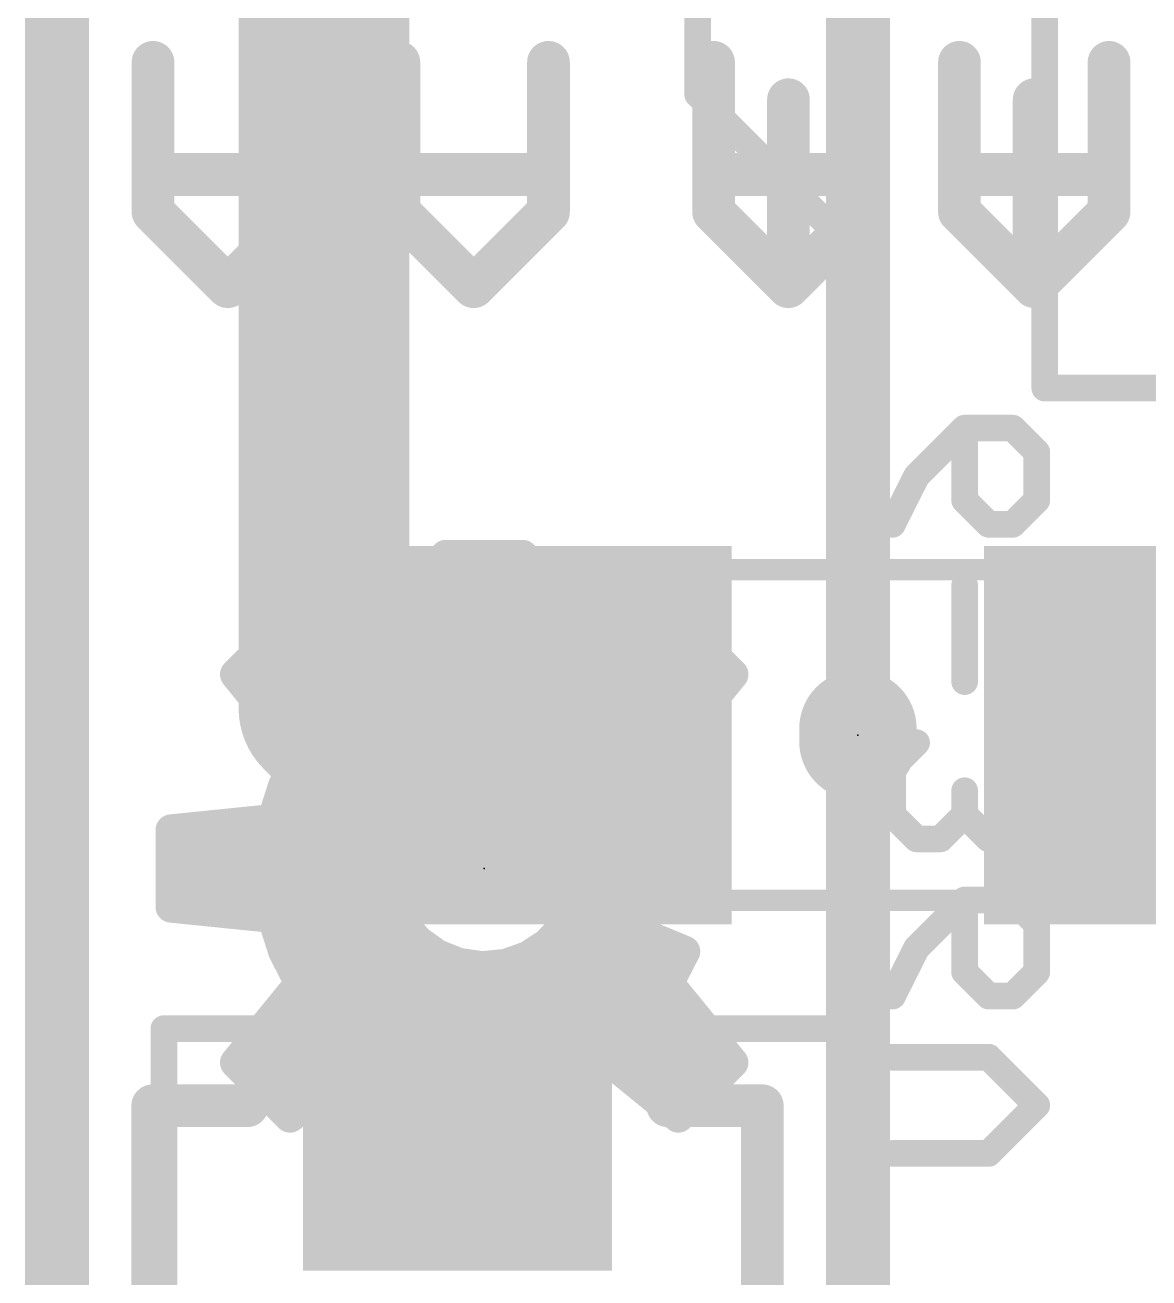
# Model space of a CAD drawing. Extents: x -9 to 98, y -21 to 39.
# Drawn here: x -0.15 to 5.19, y 24.34 to 30.3 of the extents above; entities that cross this region are included whole.
import ezdxf

# ---------------------------------------------------------------- set-up
doc = ezdxf.new("R2010")
doc.units = 0
for name, color, linetype in [('1', 12, 'CONTINUOUS'), ('16', 132, 'CONTINUOUS'), ('20', 31, 'CONTINUOUS'), ('21', 41, 'CONTINUOUS'), ('22', 40, 'CONTINUOUS'), ('23', 53, 'CONTINUOUS'), ('24', 53, 'CONTINUOUS'), ('51', 53, 'CONTINUOUS')]:
    doc.layers.add(name, color=color, linetype=linetype)

# ---------------------------------------------------------------- blocks, each defined once
blk = doc.blocks.new('RECT')
blk.add_solid([(-0.5, -0.5), (0.5, -0.5), (-0.5, 0.5), (0.5, 0.5)])

msp = doc.modelspace()

# ---------------------------------------------------------------- linework, layer by layer
at = {"layer": '1'}
for points, const_width in [([(3.048, 29.972), (3.048, 33.02)], 0.127), ([(4.699, 33.02), (4.699, 28.575)], 0.127), ([(1.27, 31.75), (1.27, 27.051)], 0.8128), ([(3.81, 29.21), (3.048, 29.972)], 0.127), ([(3.81, 25.654), (3.81, 29.21)], 0.127), ([(4.699, 28.575), (10.033, 28.575)], 0.127), ([(1.27, 27.051), (1.397, 26.924)], 0.8128), ([(1.397, 26.924), (2.41, 26.924)], 0.8128), ([(3.683, 25.527), (3.81, 25.654)], 0.127), ([(0.508, 22.733), (0.508, 25.527)], 0.127), ([(0.508, 25.527), (3.683, 25.527)], 0.127)]:
    msp.add_lwpolyline(points, dxfattribs=dict(at, const_width=const_width))
for points, const_width in [([(3.0705, 29.9945, 1), (3.0255, 29.9495)], 0.0635), ([(3.0162, 29.972, 1), (3.0798, 29.972)], 0.0635), ([(3.8418, 29.21, 1), (3.7782, 29.21)], 0.0635), ([(3.7875, 29.1875, 1), (3.8325, 29.2325)], 0.0635), ([(4.699, 28.6068, 1), (4.699, 28.5433)], 0.0635), ([(4.6673, 28.575, 1), (4.7307, 28.575)], 0.0635), ([(1.4137, 27.1947, 1), (1.1263, 26.9073)], 0.4064), ([(1.397, 27.1272, 1), (1.397, 26.7208)], 0.4064), ([(2.41, 26.7208, 1), (2.41, 27.1272)], 0.4064), ([(1.0668, 27.051, 1), (1.4732, 27.051)], 0.4064), ([(1.2533, 26.7803, 1), (1.5407, 27.0677)], 0.4064), ([(3.8325, 25.6315, 1), (3.7875, 25.6765)], 0.0635), ([(3.7782, 25.654, 1), (3.8418, 25.654)], 0.0635), ([(0.508, 25.5587, 1), (0.508, 25.4953)], 0.0635), ([(0.5397, 25.527, 1), (0.4763, 25.527)], 0.0635), ([(3.6605, 25.5495, 1), (3.7055, 25.5045)], 0.0635), ([(3.683, 25.4953, 1), (3.683, 25.5587)], 0.0635)]:
    msp.add_lwpolyline(points, format="xyb", dxfattribs=dict(at, const_width=const_width))
at = {"layer": '16', "const_width": 0.3048}
for points in [[(0, 13.97), (0, 33.02)], [(3.81, 33.02), (3.81, 20.32)]]:
    msp.add_lwpolyline(points, dxfattribs=at)
at = {"layer": '20', "const_width": 0.2032}
msp.add_lwpolyline([(0, 33.02), (0, 7.62)], dxfattribs=at)
at = {"layer": '21'}
for points, const_width in [([(0.4562, 30.1253), (0.4562, 29.4135)], 0.2032), ([(1.168, 29.4135), (1.168, 30.1253)], 0.2032), ([(3.1232, 30.1253), (3.1232, 29.4135)], 0.2032), ([(3.835, 29.4135), (3.835, 30.1253)], 0.2032), ([(4.6485, 29.9474), (4.6485, 29.2355)], 0.2032), ([(1.6256, 29.5915), (2.3374, 29.5915)], 0.2032), ([(4.2926, 29.5915), (5.0044, 29.5915)], 0.2032), ([(0.4562, 29.4135), (0.8121, 29.0576)], 0.2032), ([(0.8121, 29.0576), (1.168, 29.4135)], 0.2032), ([(3.1232, 29.4135), (3.4791, 29.0576)], 0.2032), ([(3.4791, 29.0576), (3.835, 29.4135)], 0.2032), ([(3.81, 26.8935), (3.81, 26.9545)], 0.5588), ([(0.455, 20.56), (0.455, 25.16)], 0.2032), ([(0.455, 25.16), (0.905, 25.16)], 0.2032), ([(2.905, 25.16), (3.355, 25.16)], 0.2032), ([(3.355, 25.16), (3.355, 20.56)], 0.2032)]:
    msp.add_lwpolyline(points, dxfattribs=dict(at, const_width=const_width))
for points, const_width in [([(0.507, 30.1253, 1), (0.4054, 30.1253)], 0.1016), ([(1.2188, 30.1253, 1), (1.1172, 30.1253)], 0.1016), ([(3.174, 30.1253, 1), (3.0724, 30.1253)], 0.1016), ([(3.8858, 30.1253, 1), (3.7842, 30.1253)], 0.1016), ([(4.6993, 29.9474, 1), (4.5977, 29.9474)], 0.1016), ([(1.6256, 29.6423, 1), (1.6256, 29.5407)], 0.1016), ([(2.3374, 29.5407, 1), (2.3374, 29.6423)], 0.1016), ([(4.2926, 29.6423, 1), (4.2926, 29.5407)], 0.1016), ([(5.0044, 29.5407, 1), (5.0044, 29.6423)], 0.1016), ([(0.4921, 29.4494, 1), (0.4203, 29.3776)], 0.1016), ([(1.2039, 29.3776, 1), (1.1321, 29.4494)], 0.1016), ([(3.1591, 29.4494, 1), (3.0873, 29.3776)], 0.1016), ([(3.8709, 29.3776, 1), (3.7991, 29.4494)], 0.1016), ([(0.4054, 29.4135, 1), (0.507, 29.4135)], 0.1016), ([(1.1172, 29.4135, 1), (1.2188, 29.4135)], 0.1016), ([(3.0724, 29.4135, 1), (3.174, 29.4135)], 0.1016), ([(3.7842, 29.4135, 1), (3.8858, 29.4135)], 0.1016), ([(4.5977, 29.2355, 1), (4.6993, 29.2355)], 0.1016), ([(0.7762, 29.0935, 1), (0.848, 29.0217)], 0.1016), ([(0.7762, 29.0217, 1), (0.848, 29.0935)], 0.1016), ([(3.4432, 29.0935, 1), (3.515, 29.0217)], 0.1016), ([(3.4432, 29.0217, 1), (3.515, 29.0935)], 0.1016), ([(3.9497, 26.9545, 1), (3.6703, 26.9545)], 0.2794), ([(3.6703, 26.8935, 1), (3.9497, 26.8935)], 0.2794), ([(0.5058, 25.16, 1), (0.4042, 25.16)], 0.1016), ([(0.455, 25.2108, 1), (0.455, 25.1092)], 0.1016), ([(0.905, 25.1092, 1), (0.905, 25.2108)], 0.1016), ([(2.905, 25.2108, 1), (2.905, 25.1092)], 0.1016), ([(3.4058, 25.16, 1), (3.3042, 25.16)], 0.1016), ([(3.355, 25.1092, 1), (3.355, 25.2108)], 0.1016)]:
    msp.add_lwpolyline(points, format="xyb", dxfattribs=dict(at, const_width=const_width))
at = {"layer": '22'}
for points, const_width in [([(1.626, 29.4135), (1.626, 30.1253)], 0.2032), ([(2.3378, 30.1253), (2.3378, 29.4135)], 0.2032), ([(4.293, 29.4135), (4.293, 30.1253)], 0.2032), ([(5.0048, 30.1253), (5.0048, 29.4135)], 0.2032), ([(3.4795, 29.9474), (3.4795, 29.2355)], 0.2032), ([(1.1684, 29.5915), (0.4566, 29.5915)], 0.2032), ([(3.8354, 29.5915), (3.1236, 29.5915)], 0.2032), ([(1.9819, 29.0576), (1.626, 29.4135)], 0.2032), ([(2.3378, 29.4135), (1.9819, 29.0576)], 0.2032), ([(4.6489, 29.0576), (4.293, 29.4135)], 0.2032), ([(5.0048, 29.4135), (4.6489, 29.0576)], 0.2032), ([(4.0889, 28.1557), (4.3177, 28.3845)], 0.127), ([(4.3177, 28.3845), (4.5465, 28.3845)], 0.127), ([(4.3177, 28.0413), (4.3177, 28.3845)], 0.127), ([(4.5465, 28.3845), (4.6609, 28.2701)], 0.127), ([(4.6609, 28.2701), (4.6609, 28.0413)], 0.127), ([(3.9745, 27.9269), (4.0889, 28.1557)], 0.127), ([(4.4321, 27.9269), (4.3177, 28.0413)], 0.127), ([(4.6609, 28.0413), (4.5465, 27.9269)], 0.127), ([(4.5465, 27.9269), (4.4321, 27.9269)], 0.127), ([(1.8, 27.2939), (1.8492, 27.7778)], 0.15), ([(1.8492, 27.7778), (2.2148, 27.7778)], 0.15), ([(2.2148, 27.7778), (2.264, 27.2939)], 0.15), ([(1.8464, 27.75), (2.2176, 27.75)], 0.15), ([(1.8311, 27.6), (2.2329, 27.6)], 0.15), ([(4.3177, 27.6361), (4.3177, 27.1785)], 0.127), ([(0.85, 27.2125), (1.1085, 27.471)], 0.15), ([(1.1085, 27.471), (1.4855, 27.1636)], 0.15), ([(2.5785, 27.1636), (2.9555, 27.471)], 0.15), ([(2.9555, 27.471), (3.214, 27.2125)], 0.15), ([(1.0875, 27.45), (1.1343, 27.45)], 0.15), ([(1.8159, 27.45), (2.2481, 27.45)], 0.15), ([(2.9297, 27.45), (2.9765, 27.45)], 0.15), ([(0.9375, 27.3), (1.3182, 27.3)], 0.15), ([(1.6373, 27.2418), (1.8, 27.2939)], 0.15), ([(1.8006, 27.3), (2.2634, 27.3)], 0.15), ([(2.264, 27.2939), (2.4267, 27.2418)], 0.15), ([(2.7458, 27.3), (3.1265, 27.3)], 0.15), ([(1.4855, 27.1636), (1.6373, 27.2418)], 0.15), ([(2.4267, 27.2418), (2.5785, 27.1636)], 0.15), ([(1.1574, 26.8355), (0.85, 27.2125)], 0.15), ([(3.214, 27.2125), (2.9066, 26.8355)], 0.15), ([(0.901, 27.15), (3.163, 27.15)], 0.15), ([(1.0233, 27), (3.0407, 27)], 0.15), ([(4.0889, 26.8877), (3.9745, 26.7733)], 0.127), ([(4.6609, 26.7733), (4.5465, 26.8877)], 0.127), ([(1.0792, 26.6837), (1.1574, 26.8355)], 0.15), ([(1.1456, 26.85), (2.9184, 26.85)], 0.15), ([(2.9066, 26.8355), (2.9848, 26.6837)], 0.15), ([(2.032, 26.7578), (1.9206, 26.7443)], 0.15), ([(2.1414, 26.7449), (2.032, 26.7578)], 0.15), ([(3.9745, 26.7733), (3.9745, 26.5445)], 0.127), ([(4.6609, 26.5445), (4.6609, 26.7733)], 0.127), ([(1.0876, 26.7), (1.8086, 26.7)], 0.15), ([(1.8156, 26.7048), (1.723, 26.6414)], 0.15), ([(1.9206, 26.7443), (1.8156, 26.7048)], 0.15), ([(2.2448, 26.7067), (2.1414, 26.7449)], 0.15), ([(2.3365, 26.6455), (2.2448, 26.7067)], 0.15), ([(2.2549, 26.7), (2.9764, 26.7)], 0.15), ([(1.0271, 26.521), (1.0792, 26.6837)], 0.15), ([(1.723, 26.6414), (1.6481, 26.5579)], 0.15), ([(2.4113, 26.5646), (2.3365, 26.6455)], 0.15), ([(2.9848, 26.6837), (2.4651, 26.4684)], 0.15), ([(4.3177, 26.5445), (4.3177, 26.6589)], 0.127), ([(0.5432, 26.4718), (1.0271, 26.521)], 0.15), ([(1.0364, 26.55), (1.6439, 26.55)], 0.15), ([(1.6481, 26.5579), (1.5952, 26.4589)], 0.15), ([(2.4651, 26.4684), (2.4113, 26.5646)], 0.15), ([(2.4194, 26.55), (2.6621, 26.55)], 0.15), ([(3.9745, 26.5445), (4.0889, 26.4301)], 0.127), ([(4.2033, 26.4301), (4.3177, 26.5445)], 0.127), ([(4.3177, 26.5445), (4.4321, 26.4301)], 0.127), ([(4.5465, 26.4301), (4.6609, 26.5445)], 0.127), ([(0.5432, 26.1062), (0.5432, 26.4718)], 0.15), ([(1.5952, 26.4589), (1.5674, 26.3502)], 0.15), ([(0.5432, 26.4), (1.5801, 26.4)], 0.15), ([(4.0889, 26.4301), (4.2033, 26.4301)], 0.127), ([(4.4321, 26.4301), (4.5465, 26.4301)], 0.127), ([(1.5674, 26.3502), (1.5662, 26.238)], 0.15), ([(0.5432, 26.25), (1.5663, 26.25)], 0.15), ([(1.5662, 26.238), (1.5916, 26.1288)], 0.15), ([(1.0271, 26.057), (0.5432, 26.1062)], 0.15), ([(0.6042, 26.1), (1.6062, 26.1)], 0.15), ([(1.5916, 26.1288), (1.6424, 26.0287)], 0.15), ([(2.41, 26.0118), (2.4651, 26.1096)], 0.15), ([(2.4597, 26.1), (2.4883, 26.1)], 0.15), ([(2.4651, 26.1096), (2.9848, 25.8943)], 0.15), ([(4.0889, 25.9105), (4.3177, 26.1393)], 0.127), ([(4.3177, 26.1393), (4.5465, 26.1393)], 0.127), ([(4.3177, 25.7961), (4.3177, 26.1393)], 0.127), ([(4.5465, 26.1393), (4.6609, 26.0249)], 0.127), ([(1.0792, 25.8943), (1.0271, 26.057)], 0.15), ([(1.6424, 26.0287), (1.7154, 25.9435)], 0.15), ([(2.3333, 25.93), (2.41, 26.0118)], 0.15), ([(4.6609, 26.0249), (4.6609, 25.7961)], 0.127), ([(1.0614, 25.95), (1.7099, 25.95)], 0.15), ([(1.7154, 25.9435), (1.8066, 25.8782)], 0.15), ([(2.2393, 25.8687), (2.3333, 25.93)], 0.15), ([(2.3521, 25.95), (2.8503, 25.95)], 0.15), ([(1.1574, 25.7425), (1.0792, 25.8943)], 0.15), ([(1.8066, 25.8782), (1.9107, 25.8363)], 0.15), ([(2.1335, 25.8315), (2.2393, 25.8687)], 0.15), ([(2.9848, 25.8943), (2.9066, 25.7425)], 0.15), ([(3.9745, 25.6817), (4.0889, 25.9105)], 0.127), ([(1.9107, 25.8363), (2.0218, 25.8205)], 0.15), ([(2.0218, 25.8205), (2.1335, 25.8315)], 0.15), ([(0.85, 25.3655), (1.1574, 25.7425)], 0.15), ([(1.1278, 25.8), (2.9362, 25.8)], 0.15), ([(2.9066, 25.7425), (3.214, 25.3655)], 0.15), ([(4.4321, 25.6817), (4.3177, 25.7961)], 0.127), ([(4.6609, 25.7961), (4.5465, 25.6817)], 0.127), ([(1.082, 25.65), (2.982, 25.65)], 0.15), ([(4.5465, 25.6817), (4.4321, 25.6817)], 0.127), ([(0.9597, 25.5), (3.1043, 25.5)], 0.15), ([(1.4855, 25.4144), (1.1085, 25.107)], 0.15), ([(1.6373, 25.3362), (1.4855, 25.4144)], 0.15), ([(2.5785, 25.4144), (2.4267, 25.3362)], 0.15), ([(2.9555, 25.107), (2.5785, 25.4144)], 0.15), ([(1.1085, 25.107), (0.85, 25.3655)], 0.15), ([(0.8655, 25.35), (1.4065, 25.35)], 0.15), ([(1.6105, 25.35), (2.4535, 25.35)], 0.15), ([(1.8, 25.2841), (1.6373, 25.3362)], 0.15), ([(2.4267, 25.3362), (2.264, 25.2841)], 0.15), ([(2.6575, 25.35), (3.1985, 25.35)], 0.15), ([(3.214, 25.3655), (2.9555, 25.107)], 0.15), ([(3.9745, 25.3908), (4.4321, 25.3908)], 0.127), ([(4.4321, 25.3908), (4.6609, 25.162)], 0.127), ([(1.8492, 24.8002), (1.8, 25.2841)], 0.15), ([(2.264, 25.2841), (2.2148, 24.8002)], 0.15), ([(1.0155, 25.2), (1.2226, 25.2)], 0.15), ([(1.8086, 25.2), (2.2555, 25.2)], 0.15), ([(2.8414, 25.2), (3.0485, 25.2)], 0.15), ([(4.6609, 25.162), (4.4321, 24.9332)], 0.127), ([(1.8238, 25.05), (2.2402, 25.05)], 0.15), ([(4.4321, 24.9332), (3.9745, 24.9332)], 0.127), ([(1.8391, 24.9), (2.225, 24.9)], 0.15), ([(2.2148, 24.8002), (1.8492, 24.8002)], 0.15)]:
    msp.add_lwpolyline(points, dxfattribs=dict(at, const_width=const_width))
for points, const_width in [([(1.6768, 30.1253, 1), (1.5752, 30.1253)], 0.1016), ([(2.3886, 30.1253, 1), (2.287, 30.1253)], 0.1016), ([(4.3438, 30.1253, 1), (4.2422, 30.1253)], 0.1016), ([(5.0556, 30.1253, 1), (4.954, 30.1253)], 0.1016), ([(3.5303, 29.9474, 1), (3.4287, 29.9474)], 0.1016), ([(0.4566, 29.6423, 1), (0.4566, 29.5407)], 0.1016), ([(1.1684, 29.5407, 1), (1.1684, 29.6423)], 0.1016), ([(3.1236, 29.6423, 1), (3.1236, 29.5407)], 0.1016), ([(3.8354, 29.5407, 1), (3.8354, 29.6423)], 0.1016), ([(1.6619, 29.4494, 1), (1.5901, 29.3776)], 0.1016), ([(2.3737, 29.3776, 1), (2.3019, 29.4494)], 0.1016), ([(4.3289, 29.4494, 1), (4.2571, 29.3776)], 0.1016), ([(5.0407, 29.3776, 1), (4.9689, 29.4494)], 0.1016), ([(1.5752, 29.4135, 1), (1.6768, 29.4135)], 0.1016), ([(2.287, 29.4135, 1), (2.3886, 29.4135)], 0.1016), ([(4.2422, 29.4135, 1), (4.3438, 29.4135)], 0.1016), ([(4.954, 29.4135, 1), (5.0556, 29.4135)], 0.1016), ([(3.4287, 29.2355, 1), (3.5303, 29.2355)], 0.1016), ([(1.946, 29.0935, 1), (2.0178, 29.0217)], 0.1016), ([(1.946, 29.0217, 1), (2.0178, 29.0935)], 0.1016), ([(4.613, 29.0935, 1), (4.6848, 29.0217)], 0.1016), ([(4.613, 29.0217, 1), (4.6848, 29.0935)], 0.1016), ([(4.3177, 28.4163, 1), (4.3177, 28.3528)], 0.0635), ([(4.3495, 28.3845, 1), (4.286, 28.3845)], 0.0635), ([(4.3402, 28.362, 1), (4.2953, 28.407)], 0.0635), ([(4.569, 28.407, 1), (4.5241, 28.362)], 0.0635), ([(4.5465, 28.3528, 1), (4.5465, 28.4163)], 0.0635), ([(4.6926, 28.2701, 1), (4.6292, 28.2701)], 0.0635), ([(4.6384, 28.2477, 1), (4.6834, 28.2926)], 0.0635), ([(4.0665, 28.1782, 1), (4.1114, 28.1333)], 0.0635), ([(4.1173, 28.1415, 1), (4.0605, 28.1699)], 0.0635), ([(4.3402, 28.0638, 1), (4.2953, 28.0189)], 0.0635), ([(4.6834, 28.0189, 1), (4.6384, 28.0638)], 0.0635), ([(4.286, 28.0413, 1), (4.3495, 28.0413)], 0.0635), ([(4.6292, 28.0413, 1), (4.6926, 28.0413)], 0.0635), ([(3.9461, 27.9411, 1), (4.0029, 27.9127)], 0.0635), ([(4.4321, 27.9587, 1), (4.4321, 27.8952)], 0.0635), ([(4.4097, 27.9045, 1), (4.4546, 27.9494)], 0.0635), ([(4.5241, 27.9494, 1), (4.569, 27.9045)], 0.0635), ([(4.5465, 27.8952, 1), (4.5465, 27.9587)], 0.0635), ([(1.8492, 27.8153, 1), (1.8492, 27.7403)], 0.075), ([(1.8865, 27.774, 1), (1.8119, 27.7816)], 0.075), ([(2.2521, 27.7816, 1), (2.1775, 27.774)], 0.075), ([(2.2148, 27.7403, 1), (2.2148, 27.8153)], 0.075), ([(1.8464, 27.7875, 1), (1.8464, 27.7125)], 0.075), ([(2.2176, 27.7125, 1), (2.2176, 27.7875)], 0.075), ([(1.8311, 27.6375, 1), (1.8311, 27.5625)], 0.075), ([(2.2329, 27.5625, 1), (2.2329, 27.6375)], 0.075), ([(4.3495, 27.6361, 1), (4.286, 27.6361)], 0.0635), ([(1.1322, 27.5001, 1), (1.0848, 27.4419)], 0.075), ([(1.135, 27.4445, 1), (1.082, 27.4975)], 0.075), ([(2.982, 27.4975, 1), (2.929, 27.4445)], 0.075), ([(2.9792, 27.4419, 1), (2.9318, 27.5001)], 0.075), ([(1.0875, 27.4875, 1), (1.0875, 27.4125)], 0.075), ([(1.1343, 27.4125, 1), (1.1343, 27.4875)], 0.075), ([(1.8159, 27.4875, 1), (1.8159, 27.4125)], 0.075), ([(2.2481, 27.4125, 1), (2.2481, 27.4875)], 0.075), ([(2.9297, 27.4875, 1), (2.9297, 27.4125)], 0.075), ([(2.9765, 27.4125, 1), (2.9765, 27.4875)], 0.075), ([(0.9375, 27.3375, 1), (0.9375, 27.2625)], 0.075), ([(1.3182, 27.2625, 1), (1.3182, 27.3375)], 0.075), ([(1.8006, 27.3375, 1), (1.8006, 27.2625)], 0.075), ([(1.8114, 27.2582, 1), (1.7886, 27.3296)], 0.075), ([(2.2754, 27.3296, 1), (2.2526, 27.2582)], 0.075), ([(2.2634, 27.2625, 1), (2.2634, 27.3375)], 0.075), ([(2.7458, 27.3375, 1), (2.7458, 27.2625)], 0.075), ([(3.1265, 27.2625, 1), (3.1265, 27.3375)], 0.075), ([(1.6259, 27.2775, 1), (1.6488, 27.2061)], 0.075), ([(1.6545, 27.2085, 1), (1.6202, 27.2752)], 0.075), ([(1.7627, 27.2977, 1), (1.8373, 27.2901)], 0.075), ([(2.2267, 27.2901, 1), (2.3013, 27.2977)], 0.075), ([(2.4438, 27.2752, 1), (2.4095, 27.2085)], 0.075), ([(2.4152, 27.2061, 1), (2.4381, 27.2775)], 0.075), ([(0.8791, 27.2362, 1), (0.8209, 27.1888)], 0.075), ([(0.8235, 27.239, 1), (0.8765, 27.186)], 0.075), ([(3.2431, 27.1888, 1), (3.1849, 27.2362)], 0.075), ([(3.1875, 27.186, 1), (3.2405, 27.239)], 0.075), ([(0.901, 27.1875, 1), (0.901, 27.1125)], 0.075), ([(1.4683, 27.1969, 1), (1.5027, 27.1303)], 0.075), ([(1.4618, 27.1345, 1), (1.5092, 27.1927)], 0.075), ([(2.5548, 27.1927, 1), (2.6022, 27.1345)], 0.075), ([(2.5613, 27.1303, 1), (2.5957, 27.1969)], 0.075), ([(3.163, 27.1125, 1), (3.163, 27.1875)], 0.075), ([(4.286, 27.1785, 1), (4.3495, 27.1785)], 0.0635), ([(1.0233, 27.0375, 1), (1.0233, 26.9625)], 0.075), ([(3.0407, 26.9625, 1), (3.0407, 27.0375)], 0.075), ([(4.1114, 26.8652, 1), (4.0665, 26.9101)], 0.0635), ([(4.569, 26.9101, 1), (4.5241, 26.8652)], 0.0635), ([(1.1456, 26.8875, 1), (1.1456, 26.8125)], 0.075), ([(1.1907, 26.8183, 1), (1.1241, 26.8527)], 0.075), ([(1.1283, 26.8118, 1), (1.1865, 26.8592)], 0.075), ([(2.9399, 26.8527, 1), (2.8733, 26.8183)], 0.075), ([(2.8775, 26.8592, 1), (2.9357, 26.8118)], 0.075), ([(2.9184, 26.8125, 1), (2.9184, 26.8875)], 0.075), ([(2.0364, 26.795, 1), (2.0276, 26.7206)], 0.075), ([(2.0365, 26.7206, 1), (2.0275, 26.795)], 0.075), ([(4.0063, 26.7733, 1), (3.9428, 26.7733)], 0.0635), ([(4.6926, 26.7733, 1), (4.6292, 26.7733)], 0.0635), ([(1.0876, 26.7375, 1), (1.0876, 26.6625)], 0.075), ([(1.8024, 26.7399, 1), (1.8288, 26.6697)], 0.075), ([(1.8368, 26.6739, 1), (1.7944, 26.7358)], 0.075), ([(1.8086, 26.6625, 1), (1.8086, 26.7375)], 0.075), ([(1.9161, 26.7816, 1), (1.9251, 26.7071)], 0.075), ([(1.9338, 26.7093, 1), (1.9074, 26.7794)], 0.075), ([(2.1544, 26.78, 1), (2.1285, 26.7097)], 0.075), ([(2.137, 26.7076, 1), (2.1458, 26.7821)], 0.075), ([(2.2657, 26.7379, 1), (2.224, 26.6755)], 0.075), ([(2.2549, 26.7375, 1), (2.2549, 26.6625)], 0.075), ([(2.2319, 26.6715, 1), (2.2578, 26.7419)], 0.075), ([(2.9764, 26.6625, 1), (2.9764, 26.7375)], 0.075), ([(3.9521, 26.7957, 1), (3.997, 26.7508)], 0.0635), ([(4.6384, 26.7508, 1), (4.6834, 26.7957)], 0.0635), ([(1.0458, 26.7008, 1), (1.1125, 26.6665)], 0.075), ([(1.1149, 26.6722, 1), (1.0435, 26.6951)], 0.075), ([(1.7018, 26.6724, 1), (1.7442, 26.6105)], 0.075), ([(1.7509, 26.6164, 1), (1.6951, 26.6665)], 0.075), ([(2.364, 26.6709, 1), (2.3089, 26.62)], 0.075), ([(2.3156, 26.6143, 1), (2.3573, 26.6767)], 0.075), ([(2.9515, 26.6665, 1), (3.0181, 26.7009)], 0.075), ([(2.9992, 26.6491, 1), (2.9704, 26.7183)], 0.075), ([(4.3495, 26.6589, 1), (4.286, 26.6589)], 0.0635), ([(1.0364, 26.5875, 1), (1.0364, 26.5125)], 0.075), ([(1.0309, 26.4837, 1), (1.0233, 26.5583)], 0.075), ([(1.6202, 26.5829, 1), (1.676, 26.5329)], 0.075), ([(1.6812, 26.5402, 1), (1.615, 26.5756)], 0.075), ([(1.6439, 26.5125, 1), (1.6439, 26.5875)], 0.075), ([(2.444, 26.5829, 1), (2.3785, 26.5462)], 0.075), ([(2.4194, 26.5875, 1), (2.4194, 26.5125)], 0.075), ([(2.3837, 26.5391, 1), (2.4388, 26.59)], 0.075), ([(2.6621, 26.5125, 1), (2.6621, 26.5875)], 0.075), ([(3.997, 26.5669, 1), (3.9521, 26.522)], 0.0635), ([(4.3402, 26.5669, 1), (4.2953, 26.522)], 0.0635), ([(4.3402, 26.522, 1), (4.2953, 26.5669)], 0.0635), ([(4.6834, 26.522, 1), (4.6384, 26.5669)], 0.0635), ([(0.5807, 26.4718, 1), (0.5057, 26.4718)], 0.075), ([(0.5394, 26.5091, 1), (0.547, 26.4345)], 0.075), ([(0.9914, 26.5324, 1), (1.0628, 26.5096)], 0.075), ([(1.6316, 26.4496, 1), (1.5589, 26.4682)], 0.075), ([(2.4507, 26.503, 1), (2.4795, 26.4338)], 0.075), ([(3.9428, 26.5445, 1), (4.0063, 26.5445)], 0.0635), ([(4.286, 26.5445, 1), (4.3495, 26.5445)], 0.0635), ([(4.6292, 26.5445, 1), (4.6926, 26.5445)], 0.0635), ([(0.5432, 26.4375, 1), (0.5432, 26.3625)], 0.075), ([(1.5622, 26.4766, 1), (1.6283, 26.4412)], 0.075), ([(1.5801, 26.3625, 1), (1.5801, 26.4375)], 0.075), ([(2.4324, 26.4501, 1), (2.4978, 26.4867)], 0.075), ([(4.0889, 26.4618, 1), (4.0889, 26.3983)], 0.0635), ([(4.0665, 26.4076, 1), (4.1114, 26.4525)], 0.0635), ([(4.1809, 26.4525, 1), (4.2258, 26.4076)], 0.0635), ([(4.2033, 26.3983, 1), (4.2033, 26.4618)], 0.0635), ([(4.4321, 26.4618, 1), (4.4321, 26.3983)], 0.0635), ([(4.4097, 26.4076, 1), (4.4546, 26.4525)], 0.0635), ([(4.5241, 26.4525, 1), (4.569, 26.4076)], 0.0635), ([(4.5465, 26.3983, 1), (4.5465, 26.4618)], 0.0635), ([(1.6049, 26.3498, 1), (1.5299, 26.3506)], 0.075), ([(1.5311, 26.3595, 1), (1.6037, 26.3409)], 0.075), ([(0.5432, 26.2875, 1), (0.5432, 26.2125)], 0.075), ([(1.6027, 26.2465, 1), (1.5296, 26.2295)], 0.075), ([(1.5663, 26.2125, 1), (1.5663, 26.2875)], 0.075), ([(1.5287, 26.2384, 1), (1.6037, 26.2376)], 0.075), ([(0.547, 26.1435, 1), (0.5394, 26.0689)], 0.075), ([(0.6042, 26.1375, 1), (0.6042, 26.0625)], 0.075), ([(1.6251, 26.1457, 1), (1.5582, 26.1118)], 0.075), ([(1.5551, 26.1202, 1), (1.6282, 26.1373)], 0.075), ([(1.6062, 26.0625, 1), (1.6062, 26.1375)], 0.075), ([(2.4597, 26.1375, 1), (2.4597, 26.0625)], 0.075), ([(2.4795, 26.1442, 1), (2.4507, 26.075)], 0.075), ([(2.4978, 26.0912, 1), (2.4324, 26.128)], 0.075), ([(2.4883, 26.0625, 1), (2.4883, 26.1375)], 0.075), ([(4.3495, 26.1393, 1), (4.286, 26.1393)], 0.0635), ([(4.3177, 26.171, 1), (4.3177, 26.1075)], 0.0635), ([(4.3402, 26.1168, 1), (4.2953, 26.1617)], 0.0635), ([(4.569, 26.1617, 1), (4.5241, 26.1168)], 0.0635), ([(4.5465, 26.1075, 1), (4.5465, 26.171)], 0.0635), ([(0.5057, 26.1062, 1), (0.5807, 26.1062)], 0.075), ([(1.0628, 26.0684, 1), (0.9914, 26.0456)], 0.075), ([(1.0233, 26.0197, 1), (1.0309, 26.0943)], 0.075), ([(1.6708, 26.0531, 1), (1.6139, 26.0043)], 0.075), ([(1.6089, 26.0117, 1), (1.6758, 26.0456)], 0.075), ([(2.3774, 26.0302, 1), (2.4427, 25.9934)], 0.075), ([(2.4374, 25.9862, 1), (2.3827, 26.0375)], 0.075), ([(4.6926, 26.0249, 1), (4.6292, 26.0249)], 0.0635), ([(4.6384, 26.0024, 1), (4.6834, 26.0473)], 0.0635), ([(1.0614, 25.9875, 1), (1.0614, 25.9125)], 0.075), ([(1.7373, 25.974, 1), (1.6936, 25.913)], 0.075), ([(1.687, 25.9191, 1), (1.7439, 25.9679)], 0.075), ([(1.7099, 25.9125, 1), (1.7099, 25.9875)], 0.075), ([(2.3538, 25.8985, 1), (2.3128, 25.9614)], 0.075), ([(2.3521, 25.9875, 1), (2.3521, 25.9125)], 0.075), ([(2.8503, 25.9125, 1), (2.8503, 25.9875)], 0.075), ([(1.1125, 25.9115, 1), (1.0458, 25.8772)], 0.075), ([(1.0435, 25.8829, 1), (1.1149, 25.9058)], 0.075), ([(1.8206, 25.9129, 1), (1.7926, 25.8434)], 0.075), ([(1.7848, 25.8477, 1), (1.8285, 25.9086)], 0.075), ([(2.2189, 25.9001, 1), (2.2598, 25.8372)], 0.075), ([(2.2518, 25.8333, 1), (2.2269, 25.904)], 0.075), ([(2.306, 25.9556, 1), (2.3607, 25.9043)], 0.075), ([(3.0181, 25.8771, 1), (2.9515, 25.9115)], 0.075), ([(2.9704, 25.8597, 1), (2.9992, 25.9289)], 0.075), ([(4.0665, 25.9329, 1), (4.1114, 25.888)], 0.0635), ([(4.1173, 25.8963, 1), (4.0605, 25.9247)], 0.0635), ([(1.916, 25.8735, 1), (1.9054, 25.7992)], 0.075), ([(1.8968, 25.8015, 1), (1.9247, 25.8711)], 0.075), ([(2.0182, 25.8578, 1), (2.0255, 25.7831)], 0.075), ([(2.0165, 25.7833, 1), (2.0271, 25.8576)], 0.075), ([(2.121, 25.8668, 1), (2.1459, 25.7961)], 0.075), ([(2.1372, 25.7941, 1), (2.1298, 25.8688)], 0.075), ([(1.1278, 25.8375, 1), (1.1278, 25.7625)], 0.075), ([(1.1865, 25.7188, 1), (1.1283, 25.7662)], 0.075), ([(2.9357, 25.7662, 1), (2.8775, 25.7188)], 0.075), ([(2.9362, 25.7625, 1), (2.9362, 25.8375)], 0.075), ([(4.286, 25.7961, 1), (4.3495, 25.7961)], 0.0635), ([(4.3402, 25.8185, 1), (4.2953, 25.7736)], 0.0635), ([(4.6292, 25.7961, 1), (4.6926, 25.7961)], 0.0635), ([(4.6834, 25.7736, 1), (4.6384, 25.8185)], 0.0635), ([(1.1241, 25.7253, 1), (1.1907, 25.7597)], 0.075), ([(2.8733, 25.7597, 1), (2.9399, 25.7253)], 0.075), ([(1.082, 25.6875, 1), (1.082, 25.6125)], 0.075), ([(2.982, 25.6125, 1), (2.982, 25.6875)], 0.075), ([(3.9461, 25.6959, 1), (4.0029, 25.6675)], 0.0635), ([(4.4321, 25.7134, 1), (4.4321, 25.6499)], 0.0635), ([(4.4097, 25.6592, 1), (4.4546, 25.7041)], 0.0635), ([(4.5241, 25.7041, 1), (4.569, 25.6592)], 0.0635), ([(4.5465, 25.6499, 1), (4.5465, 25.7134)], 0.0635), ([(0.9597, 25.5375, 1), (0.9597, 25.4625)], 0.075), ([(3.1043, 25.4625, 1), (3.1043, 25.5375)], 0.075), ([(1.5027, 25.4477, 1), (1.4683, 25.3811)], 0.075), ([(1.5092, 25.3853, 1), (1.4618, 25.4435)], 0.075), ([(2.6022, 25.4435, 1), (2.5548, 25.3853)], 0.075), ([(2.5957, 25.3811, 1), (2.5613, 25.4477)], 0.075), ([(0.8765, 25.392, 1), (0.8235, 25.339)], 0.075), ([(0.8209, 25.3892, 1), (0.8791, 25.3418)], 0.075), ([(0.8655, 25.3875, 1), (0.8655, 25.3125)], 0.075), ([(1.4065, 25.3125, 1), (1.4065, 25.3875)], 0.075), ([(1.6105, 25.3875, 1), (1.6105, 25.3125)], 0.075), ([(1.6488, 25.3719, 1), (1.6259, 25.3005)], 0.075), ([(1.6202, 25.3028, 1), (1.6545, 25.3695)], 0.075), ([(2.4095, 25.3695, 1), (2.4438, 25.3028)], 0.075), ([(2.4381, 25.3005, 1), (2.4152, 25.3719)], 0.075), ([(2.4535, 25.3125, 1), (2.4535, 25.3875)], 0.075), ([(2.6575, 25.3875, 1), (2.6575, 25.3125)], 0.075), ([(3.1849, 25.3418, 1), (3.2431, 25.3892)], 0.075), ([(3.2405, 25.339, 1), (3.1875, 25.392)], 0.075), ([(3.1985, 25.3125, 1), (3.1985, 25.3875)], 0.075), ([(3.9745, 25.4226, 1), (3.9745, 25.3591)], 0.0635), ([(4.4546, 25.4133, 1), (4.4097, 25.3684)], 0.0635), ([(4.4321, 25.3591, 1), (4.4321, 25.4226)], 0.0635), ([(1.8373, 25.2879, 1), (1.7627, 25.2803)], 0.075), ([(1.7886, 25.2484, 1), (1.8114, 25.3198)], 0.075), ([(2.2526, 25.3198, 1), (2.2754, 25.2484)], 0.075), ([(2.3013, 25.2803, 1), (2.2267, 25.2879)], 0.075), ([(1.0155, 25.2375, 1), (1.0155, 25.1625)], 0.075), ([(1.2226, 25.1625, 1), (1.2226, 25.2375)], 0.075), ([(1.8086, 25.2375, 1), (1.8086, 25.1625)], 0.075), ([(2.2555, 25.1625, 1), (2.2555, 25.2375)], 0.075), ([(2.8414, 25.2375, 1), (2.8414, 25.1625)], 0.075), ([(3.0485, 25.1625, 1), (3.0485, 25.2375)], 0.075), ([(4.6834, 25.1396, 1), (4.6384, 25.1845)], 0.0635), ([(1.0848, 25.1361, 1), (1.1322, 25.0779)], 0.075), ([(1.082, 25.0805, 1), (1.135, 25.1335)], 0.075), ([(2.929, 25.1335, 1), (2.982, 25.0805)], 0.075), ([(2.9318, 25.0779, 1), (2.9792, 25.1361)], 0.075), ([(4.6384, 25.1396, 1), (4.6834, 25.1845)], 0.0635), ([(1.8238, 25.0875, 1), (1.8238, 25.0125)], 0.075), ([(2.2402, 25.0125, 1), (2.2402, 25.0875)], 0.075), ([(3.9745, 24.965, 1), (3.9745, 24.9015)], 0.0635), ([(4.4097, 24.9557, 1), (4.4546, 24.9108)], 0.0635), ([(4.4321, 24.9015, 1), (4.4321, 24.965)], 0.0635), ([(1.8391, 24.9375, 1), (1.8391, 24.8625)], 0.075), ([(2.225, 24.8625, 1), (2.225, 24.9375)], 0.075), ([(1.8492, 24.8377, 1), (1.8492, 24.7627)], 0.075), ([(2.2148, 24.7627, 1), (2.2148, 24.8377)], 0.075), ([(1.8119, 24.7964, 1), (1.8865, 24.804)], 0.075), ([(2.1775, 24.804, 1), (2.2521, 24.7964)], 0.075)]:
    msp.add_lwpolyline(points, format="xyb", dxfattribs=dict(at, const_width=const_width))
at = {"layer": '23'}
msp.add_point((3.81, 26.924), dxfattribs=at)
at = {"layer": '24'}
msp.add_point((2.032, 26.289), dxfattribs=at)
at = {"layer": '51', "const_width": 0.1016}
for points in [[(4.775, 27.711), (2.845, 27.711)], [(4.775, 26.137), (2.845, 26.137)]]:
    msp.add_lwpolyline(points, dxfattribs=at)
at = {"layer": '51', "const_width": 0.0508}
for points in [[(2.845, 27.7364, 1), (2.845, 27.6856)], [(4.775, 27.6856, 1), (4.775, 27.7364)], [(2.845, 26.1624, 1), (2.845, 26.1116)], [(4.775, 26.1116, 1), (4.775, 26.1624)]]:
    msp.add_lwpolyline(points, format="xyb", dxfattribs=at)

# ---------------------------------------------------------------- block references
at = {"layer": '1'}
for p, xscale, yscale, rotation in [((2.41, 26.924), 1.6, 1.8, 180), ((5.21, 26.924), 1.6, 1.8, 180), ((1.905, 25.01), 1.27, 1.47, 90)]:
    msp.add_blockref('RECT', p, dxfattribs=dict(at, xscale=xscale, yscale=yscale, rotation=rotation))
at = {"layer": '51', "xscale": 0.7501, "yscale": 1.7, "rotation": 180}
for p in [(2.4832, 26.9231), (5.1368, 26.9249)]:
    msp.add_blockref('RECT', p, dxfattribs=at)

doc.saveas('drawing.dxf')
